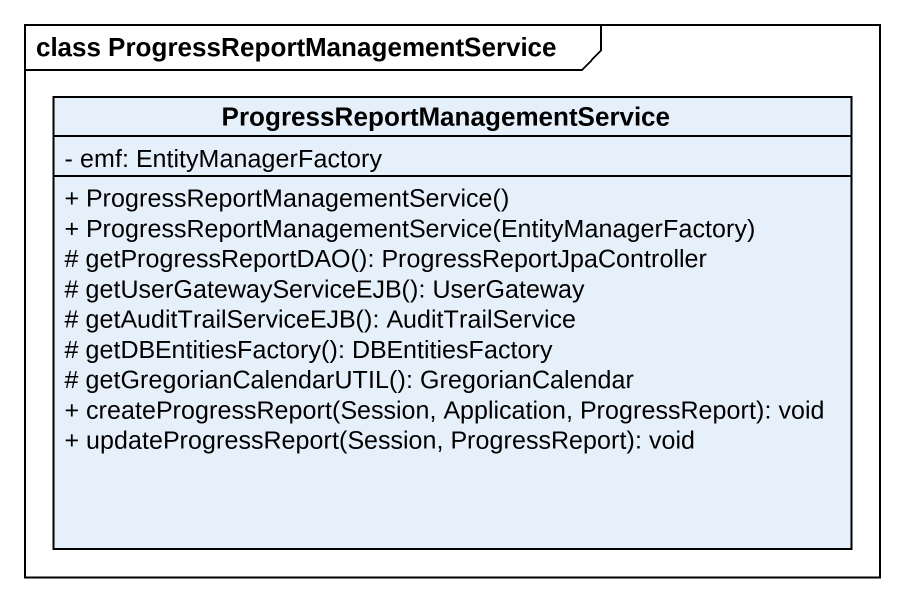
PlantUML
@startuml
mainframe class ProgressReportManagementService
hide circle
hide empty members
skinparam classAttributeIconSize 0
class "ProgressReportManagementService" as ProgressReportManagementServ {
  - emf: EntityManagerFactory
  + ProgressReportManagementService()
  + ProgressReportManagementService(EntityManagerFactory)
  # getProgressReportDAO(): ProgressReportJpaController
  # getUserGatewayServiceEJB(): UserGateway
  # getAuditTrailServiceEJB(): AuditTrailService
  # getDBEntitiesFactory(): DBEntitiesFactory
  # getGregorianCalendarUTIL(): GregorianCalendar
  + createProgressReport(Session, Application, ProgressReport): void
  + updateProgressReport(Session, ProgressReport): void
}
@enduml
